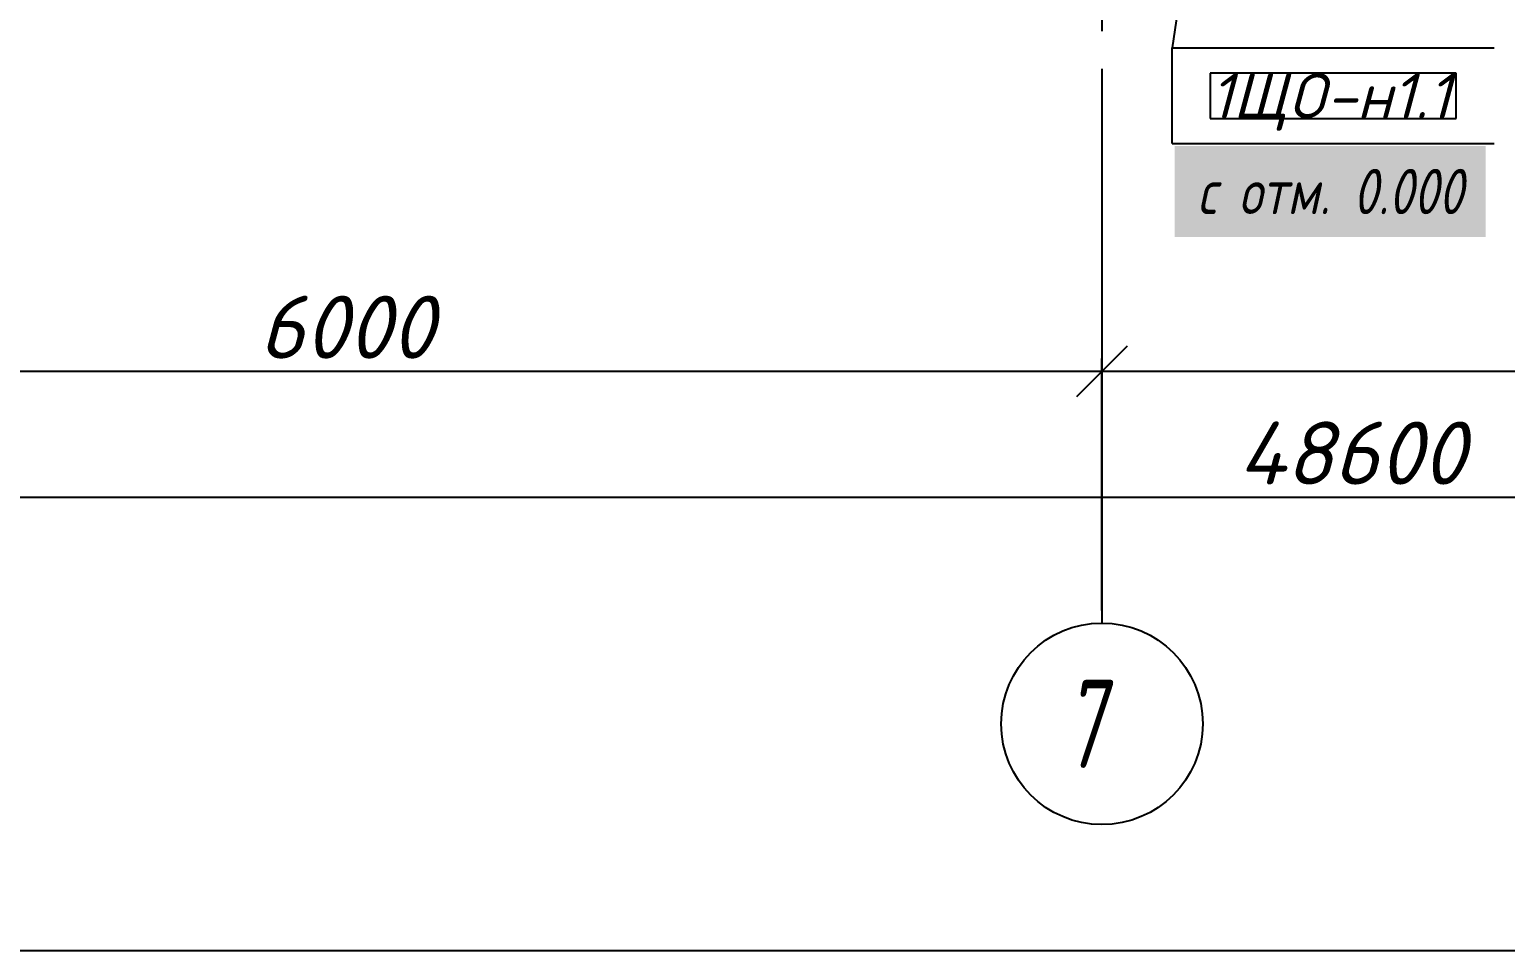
# Model space of a CAD drawing. Header units: millimetres. Extents: x 0 to 1286, y 0 to 420.
# Drawn here: x 295.6 to 354.2, y 56.6 to 93.2 of the extents above; entities that cross this region are included whole.
import ezdxf

# ---------------------------------------------------------------- set-up
doc = ezdxf.new("R2010")
doc.units = ezdxf.units.MM
doc.linetypes.add('ГОСТ 2.303 5', pattern=[24, 20, -1.5, 1, -1.5])
for name, color, linetype in [('Viewport1ForCustomObjects_0', 7, 'Continuous'), ('Viewport2ForCustomObjects_0', 7, 'Continuous'), ('Строительные оси', 7, 'Continuous'), ('ЭО_РАБОЧЕЕ ОСВЕЩЕНИЕ', 7, 'Continuous')]:
    doc.layers.add(name, color=color, linetype=linetype)
doc.styles.add('1.8', font='isocpeui.ttf', dxfattribs={"height": 1.8})
doc.styles.add('2.5', font='isocpeui.ttf')
doc.styles.add('CustomTextStyle123', font='isocpeui.ttf', dxfattribs={"height": 1.8})
doc.styles.add('CustomTextStyle61', font='isocpeui.ttf', dxfattribs={"width": 0.652013, "height": 3.5})
doc.dimstyles.new('ISO-100', dxfattribs={"dimtxt": 2.5, "dimasz": 2, "dimexe": 0.5, "dimexo": 0.5, "dimgap": 0.5, "dimtad": 1, "dimdec": 0, "dimlfac": 100, "dimzin": 0, "dimdsep": 46, "dimtxsty": '2.5', "dimblk": 'OBLIQUE', "dimcen": 0, "dimdle": 0.5, "dimclrd": 3, "dimclre": 3, "dimadec": 0, "dimazin": 0, "dimtfac": 1, "dimtdec": 0, "dimtmove": 0, "dimatfit": 1, "dimfxl": 1, "dimtolj": 1, "dimtzin": 0, "dimlwd": -1, "dimarcsym": 0})

# ---------------------------------------------------------------- blocks, each defined once
blk = doc.blocks.new('_Oblique')
at = {"color": 0, "linetype": 'ByBlock', "lineweight": -2}
blk.add_line((-0.5, -0.5), (0.5, 0.5), dxfattribs=at)
blk = doc.blocks.new('*D683')
at = {"layer": 'Defpoints', "color": 0, "ltscale": 100, "transparency": 16777216}
for p in [(338.188, 79.586), (278.188, 69.586), (338.188, 69.586)]:
    blk.add_point(p, dxfattribs=at)
at = {"layer": 'Строительные оси', "color": 3, "lineweight": -2, "ltscale": 100, "transparency": 16777216}
for p, q in [((278.188, 70.086), (278.188, 80.086)), ((338.188, 70.086), (338.188, 80.086))]:
    blk.add_line(p, q, dxfattribs=at)
at = {"layer": 'Строительные оси', "color": 3, "ltscale": 100, "transparency": 16777216}
blk.add_line((277.688, 79.586), (338.688, 79.586), dxfattribs=at)
at = {"layer": 'Строительные оси', "color": 3, "ltscale": 100, "transparency": 16777216, "xscale": 2, "yscale": 2, "zscale": 2, "rotation": 180}
blk.add_blockref('_Oblique', (278.188, 79.586), dxfattribs=at)
at = {"layer": 'Строительные оси', "color": 3, "ltscale": 100, "transparency": 16777216, "xscale": 2, "yscale": 2, "zscale": 2}
blk.add_blockref('_Oblique', (338.188, 79.586), dxfattribs=at)
at = {"layer": 'Строительные оси', "color": 0, "ltscale": 100, "transparency": 16777216, "insert": (308.188, 81.336), "char_height": 2.5, "attachment_point": 5, "style": '2.5'}
blk.add_mtext('\\A1;6000', dxfattribs=at)
blk = doc.blocks.new('*D684')
at = {"layer": 'Defpoints', "color": 0, "ltscale": 100, "transparency": 16777216}
for p in [(398.188, 79.586), (338.188, 69.586), (398.188, 69.586)]:
    blk.add_point(p, dxfattribs=at)
at = {"layer": 'Строительные оси', "color": 3, "lineweight": -2, "ltscale": 100, "transparency": 16777216}
for p, q in [((338.188, 70.086), (338.188, 80.086)), ((398.188, 70.086), (398.188, 80.086))]:
    blk.add_line(p, q, dxfattribs=at)
at = {"layer": 'Строительные оси', "color": 3, "ltscale": 100, "transparency": 16777216}
blk.add_line((337.688, 79.586), (398.688, 79.586), dxfattribs=at)
at = {"layer": 'Строительные оси', "color": 3, "ltscale": 100, "transparency": 16777216, "xscale": 2, "yscale": 2, "zscale": 2, "rotation": 180}
blk.add_blockref('_Oblique', (338.188, 79.586), dxfattribs=at)
at = {"layer": 'Строительные оси', "color": 3, "ltscale": 100, "transparency": 16777216, "xscale": 2, "yscale": 2, "zscale": 2}
blk.add_blockref('_Oblique', (398.188, 79.586), dxfattribs=at)
at = {"layer": 'Строительные оси', "color": 0, "ltscale": 100, "transparency": 16777216, "insert": (368.188, 81.336), "char_height": 2.5, "attachment_point": 5, "style": '2.5'}
blk.add_mtext('\\A1;6000', dxfattribs=at)
blk = doc.blocks.new('*D689')
at = {"layer": 'Defpoints', "color": 0, "ltscale": 100, "transparency": 16777216}
for p in [(584.188, 74.586), (98.188, 69.586), (584.188, 69.586)]:
    blk.add_point(p, dxfattribs=at)
at = {"layer": 'Строительные оси', "color": 3, "lineweight": -2, "ltscale": 100, "transparency": 16777216}
for p, q in [((98.188, 70.086), (98.188, 75.086)), ((584.188, 70.086), (584.188, 75.086))]:
    blk.add_line(p, q, dxfattribs=at)
at = {"layer": 'Строительные оси', "color": 3, "ltscale": 100, "transparency": 16777216}
blk.add_line((97.688, 74.586), (584.688, 74.586), dxfattribs=at)
at = {"layer": 'Строительные оси', "color": 3, "ltscale": 100, "transparency": 16777216, "xscale": 2, "yscale": 2, "zscale": 2, "rotation": 180}
blk.add_blockref('_Oblique', (98.188, 74.586), dxfattribs=at)
at = {"layer": 'Строительные оси', "color": 3, "ltscale": 100, "transparency": 16777216, "xscale": 2, "yscale": 2, "zscale": 2}
blk.add_blockref('_Oblique', (584.188, 74.586), dxfattribs=at)
at = {"layer": 'Строительные оси', "color": 0, "ltscale": 100, "transparency": 16777216, "insert": (348.084, 76.336), "char_height": 2.5, "attachment_point": 5, "style": '2.5'}
blk.add_mtext('\\A1;48600', dxfattribs=at)
blk = doc.blocks.new('*E728')
at = {"layer": 'Строительные оси', "color": 3, "linetype": 'ГОСТ 2.303 5', "lineweight": 25}
for p, q in [((0.431, 258.857), (0.431, -45.143)), ((0.431, -45.143), (0.431, -51.143))]:
    blk.add_line(p, q, dxfattribs=at)
at = {"layer": 'Строительные оси', "color": 3, "linetype": 'Continuous', "lineweight": 25}
blk.add_circle((0.431, -55.143), 4, dxfattribs=at)
at = {"layer": 'Строительные оси', "linetype": 'Continuous', "lineweight": 25, "style": 'CustomTextStyle61', "width": 0.652013}
blk.add_text('7', height=3.5, dxfattribs=at).set_placement((-1.097, -56.893))
blk = doc.blocks.new('CustomObjectsInViewport1_0')
at = {"layer": 'ЭО_РАБОЧЕЕ ОСВЕЩЕНИЕ'}
for p, q in [((345.124, 120.929), (340.976, 92.421)), ((340.976, 92.421), (353.748, 92.421)), ((340.976, 88.621), (340.976, 92.421)), ((340.976, 88.621), (353.748, 88.621))]:
    blk.add_line(p, q, dxfattribs=at)
at = {"layer": 'ЭО_РАБОЧЕЕ ОСВЕЩЕНИЕ', "color": 7, "true_color": 0xffffff}
for p, q in [((352.248, 91.421), (342.476, 91.421)), ((342.476, 91.421), (342.476, 89.621)), ((352.248, 89.621), (352.248, 91.421)), ((342.476, 89.621), (352.248, 89.621)), ((342.476, 89.621), (342.476, 89.621))]:
    blk.add_line(p, q, dxfattribs=at)
at = {"layer": 'ЭО_РАБОЧЕЕ ОСВЕЩЕНИЕ', "style": 'CustomTextStyle123'}
blk.add_text('1ЩO-н1.1', height=1.8, dxfattribs=at).set_placement((342.476, 89.621))

msp = doc.modelspace()

# ---------------------------------------------------------------- linework, layer by layer
at = {"layer": 'Defpoints', "linetype": 'Continuous'}
msp.add_lwpolyline([(35, 56.586), (637.188, 56.586), (637.188, 400), (35, 400)], close=True, dxfattribs=at)

# ---------------------------------------------------------------- block references
at = {"layer": 'Viewport1ForCustomObjects_0'}
msp.add_blockref('CustomObjectsInViewport1_0', (0, 0), dxfattribs=at)
at = {"layer": 'Viewport2ForCustomObjects_0'}
msp.add_blockref('*E728', (337.756, 120.729), dxfattribs=at)

# ---------------------------------------------------------------- texts
at = {"layer": 'ЭО_РАБОЧЕЕ ОСВЕЩЕНИЕ', "insert": (341.976, 87.621), "char_height": 1.8, "attachment_point": 1, "style": '1.8', "bg_fill": 1, "box_fill_scale": 1.5, "bg_fill_color": 7, "bg_fill_true_color": 16777215, "bg_fill_transparency": 0}
msp.add_mtext('{\\W0.8;с отм. 0.000}', dxfattribs=at)

# ---------------------------------------------------------------- dimensions: what is measured, and where the dimension line sits
at = {"layer": 'Строительные оси', "ltscale": 100}
for base, p1, p2, picture, middle in [((338.188, 79.586), (278.188, 69.586), (338.188, 69.586), '*D683', (308.188, 81.336)), ((398.188, 79.586), (338.188, 69.586), (398.188, 69.586), '*D684', (368.188, 81.336))]:
    dim = msp.add_linear_dim(base=base, p1=p1, p2=p2, dimstyle='ISO-100', override={"dimscale": 1, "dimlfac": 100}, dxfattribs=at)
    dim.commit()
    dim.dimension.update_dxf_attribs({"geometry": picture, "text_midpoint": middle})
dim = msp.add_linear_dim(base=(584.188, 74.586), p1=(98.188, 69.586), p2=(584.188, 69.586), dimstyle='ISO-100', override={"dimscale": 1, "dimlfac": 100}, dxfattribs=at)
dim.commit()
dim.dimension.update_dxf_attribs({"geometry": '*D689', "text_midpoint": (348.084, 74.586), "dimtype": 160})

doc.saveas('drawing.dxf')
